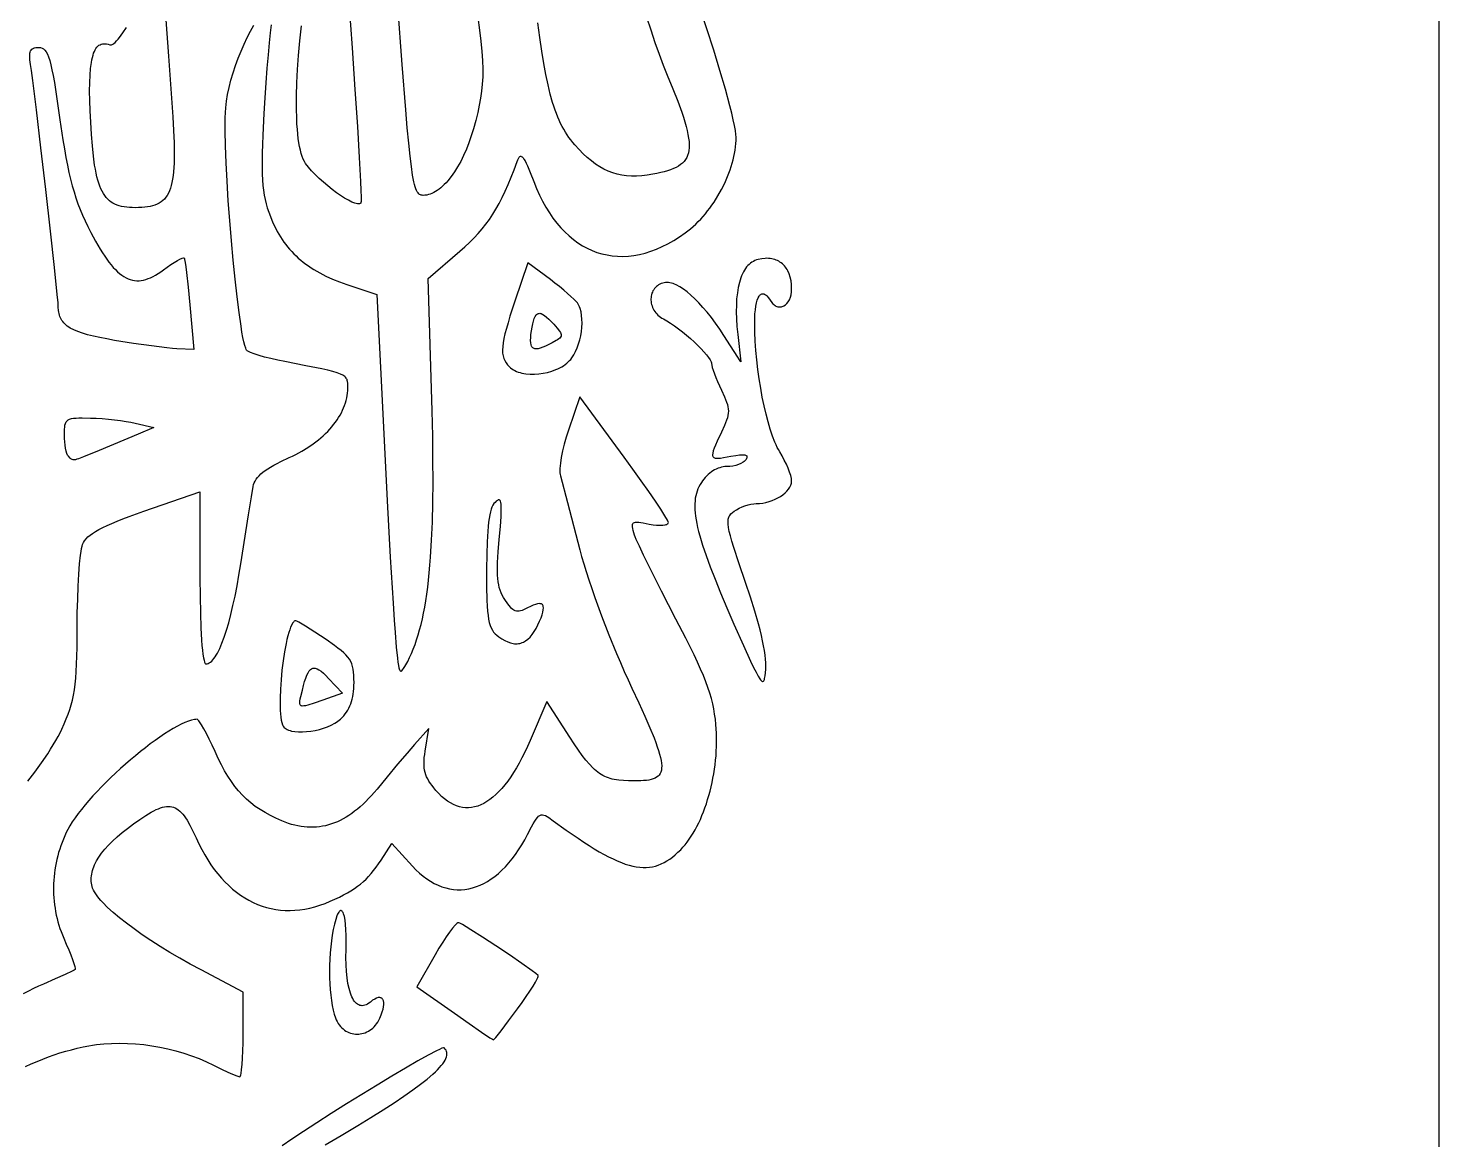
# Model space of a CAD drawing. Extents: x 0 to 1400, y 0 to 980.
# Drawn here: x 1171.1 to 1400, y 158.8 to 339.1 of the extents above; entities that cross this region are included whole.
import ezdxf

# ---------------------------------------------------------------- set-up
doc = ezdxf.new("R2010")
doc.units = 0
doc.layers.add('Calque_par_d_faut', color=18, linetype='CONTINUOUS')

msp = doc.modelspace()

# ---------------------------------------------------------------- linework, layer by layer
at = {"layer": 'Calque_par_d_faut'}
for points in [[(0, 490), (0, 980), (700, 980), (1400, 980), (1400, 490), (1400, 0), (700, 0), (0, 0), (0, 490)], [(1185.15, 288.48), (1183.89, 288.7), (1182.75, 288.92), (1181.71, 289.15), (1180.77, 289.39), (1179.93, 289.64), (1179.19, 289.9), (1178.53, 290.19), (1177.96, 290.48), (1177.71, 290.64), (1177.48, 290.8), (1177.27, 290.97), (1177.07, 291.15), (1176.89, 291.33), (1176.74, 291.52), (1176.59, 291.71), (1176.47, 291.92), (1176.36, 292.13), (1176.27, 292.35), (1176.19, 292.57), (1176.13, 292.81), (1176.08, 293.05), (1176.05, 293.31), (1176.02, 293.85), (1175.97, 294.55), (1175.84, 295.92), (1175.38, 300.28), (1174.74, 306.2), (1173.97, 312.93), (1173.19, 319.74), (1172.46, 325.89), (1171.87, 330.64), (1171.66, 332.26), (1171.51, 333.25), (1171.41, 333.99), (1171.38, 334.3), (1171.37, 334.59), (1171.38, 334.84), (1171.41, 335.07), (1171.45, 335.26), (1171.52, 335.43), (1171.6, 335.58), (1171.71, 335.7), (1171.84, 335.8), (1172, 335.87), (1172.17, 335.93), (1172.37, 335.97), (1172.6, 335.99), (1172.85, 336), (1173.13, 335.98), (1173.38, 335.91), (1173.5, 335.85), (1173.62, 335.78), (1173.73, 335.69), (1173.84, 335.58), (1174.05, 335.3), (1174.25, 334.93), (1174.44, 334.46), (1174.62, 333.89), (1174.81, 333.2), (1174.99, 332.38), (1175.18, 331.43), (1175.38, 330.32), (1175.8, 327.64), (1176.29, 324.25), (1176.77, 320.99), (1177.01, 319.53), (1177.25, 318.17), (1177.49, 316.91), (1177.74, 315.72), (1178, 314.61), (1178.28, 313.55), (1178.57, 312.55), (1178.88, 311.58), (1179.21, 310.64), (1179.57, 309.72), (1179.95, 308.81), (1180.37, 307.89), (1180.82, 306.96), (1181.3, 306), (1182.07, 304.57), (1182.81, 303.29), (1183.18, 302.7), (1183.54, 302.15), (1183.89, 301.64), (1184.24, 301.17), (1184.59, 300.73), (1184.94, 300.32), (1185.28, 299.96), (1185.63, 299.62), (1185.97, 299.32), (1186.31, 299.06), (1186.66, 298.83), (1187, 298.64), (1187.34, 298.47), (1187.69, 298.35), (1188.04, 298.25), (1188.39, 298.19), (1188.75, 298.16), (1189.11, 298.16), (1189.48, 298.19), (1189.85, 298.26), (1190.23, 298.36), (1190.61, 298.49), (1191, 298.65), (1191.4, 298.84), (1191.8, 299.06), (1192.22, 299.31), (1192.64, 299.59), (1193.07, 299.9), (1193.7, 300.35), (1194.29, 300.76), (1194.84, 301.11), (1195.33, 301.41), (1195.75, 301.64), (1196.09, 301.79), (1196.32, 301.86), (1196.39, 301.86), (1196.44, 301.84), (1196.47, 301.77), (1196.51, 301.62), (1196.6, 301.13), (1196.71, 300.41), (1196.83, 299.47), (1197.1, 297.09), (1197.37, 294.25), (1198.01, 287), (1195.26, 287.13), (1194.55, 287.18), (1193.61, 287.27), (1191.15, 287.57), (1188.22, 287.99), (1185.15, 288.48)], [(1258.96, 285.19), (1259.15, 285.4), (1259.32, 285.63), (1259.65, 286.13), (1259.95, 286.68), (1260.21, 287.27), (1260.44, 287.9), (1260.63, 288.56), (1260.78, 289.23), (1260.89, 289.91), (1260.97, 290.59), (1261, 291.25), (1260.98, 291.9), (1260.93, 292.52), (1260.83, 293.11), (1260.68, 293.65), (1260.58, 293.9), (1260.48, 294.13), (1260.36, 294.35), (1260.23, 294.55), (1260.01, 294.82), (1259.66, 295.18), (1259.2, 295.61), (1258.65, 296.1), (1258.02, 296.63), (1257.33, 297.2), (1256.6, 297.77), (1255.85, 298.34), (1252.21, 301.08), (1250.1, 294.84), (1249.3, 292.4), (1248.98, 291.34), (1248.71, 290.39), (1248.49, 289.54), (1248.31, 288.77), (1248.19, 288.08), (1248.12, 287.46), (1248.09, 286.91), (1248.11, 286.41), (1248.18, 285.96), (1248.3, 285.56), (1248.46, 285.19), (1248.66, 284.84), (1248.91, 284.52), (1249.2, 284.2), (1249.4, 284.02), (1249.61, 283.86), (1249.85, 283.71), (1250.1, 283.57), (1250.37, 283.45), (1250.65, 283.34), (1250.94, 283.25), (1251.25, 283.17), (1251.57, 283.11), (1251.89, 283.06), (1252.57, 283), (1253.27, 282.99), (1253.98, 283.04), (1254.7, 283.14), (1255.41, 283.28), (1256.1, 283.48), (1256.76, 283.73), (1257.08, 283.87), (1257.39, 284.03), (1257.69, 284.19), (1257.97, 284.37), (1258.25, 284.56), (1258.5, 284.76), (1258.74, 284.97), (1258.96, 285.19)], [(1287.53, 249.19), (1286.43, 252.39), (1285.61, 254.87), (1285.3, 255.88), (1285.06, 256.75), (1284.88, 257.49), (1284.75, 258.12), (1284.69, 258.65), (1284.68, 259.1), (1284.69, 259.3), (1284.72, 259.48), (1284.76, 259.64), (1284.82, 259.79), (1284.88, 259.94), (1284.96, 260.07), (1285.15, 260.31), (1285.39, 260.53), (1285.67, 260.75), (1286.05, 261), (1286.48, 261.23), (1286.95, 261.45), (1287.43, 261.63), (1287.92, 261.78), (1288.39, 261.9), (1288.85, 261.97), (1289.26, 262), (1289.79, 262.02), (1290.31, 262.08), (1290.83, 262.18), (1291.34, 262.32), (1291.84, 262.49), (1292.31, 262.69), (1292.76, 262.91), (1293.19, 263.16), (1293.57, 263.43), (1293.93, 263.72), (1294.24, 264.02), (1294.5, 264.33), (1294.71, 264.66), (1294.87, 264.99), (1294.93, 265.16), (1294.97, 265.33), (1294.99, 265.5), (1295, 265.67), (1294.99, 265.85), (1294.96, 266.05), (1294.85, 266.54), (1294.67, 267.1), (1294.43, 267.72), (1294.14, 268.38), (1293.81, 269.06), (1293.45, 269.74), (1293.06, 270.41), (1292.86, 270.75), (1292.66, 271.12), (1292.47, 271.53), (1292.28, 271.98), (1291.9, 272.96), (1291.53, 274.05), (1291.18, 275.24), (1290.85, 276.52), (1290.54, 277.88), (1290.24, 279.29), (1289.98, 280.75), (1289.74, 282.25), (1289.53, 283.77), (1289.35, 285.3), (1289.2, 286.83), (1289.1, 288.33), (1289.03, 289.81), (1289.01, 291.25), (1289.02, 292.05), (1289.05, 292.78), (1289.11, 293.44), (1289.19, 294.03), (1289.3, 294.55), (1289.42, 295), (1289.56, 295.36), (1289.72, 295.66), (1289.8, 295.77), (1289.89, 295.87), (1289.99, 295.94), (1290.08, 296), (1290.18, 296.03), (1290.29, 296.05), (1290.4, 296.04), (1290.51, 296.01), (1290.62, 295.96), (1290.74, 295.89), (1290.86, 295.8), (1290.98, 295.68), (1291.24, 295.39), (1291.5, 295), (1291.76, 294.64), (1291.89, 294.48), (1292.03, 294.35), (1292.17, 294.23), (1292.32, 294.13), (1292.46, 294.05), (1292.61, 293.99), (1292.75, 293.94), (1292.9, 293.91), (1293.05, 293.9), (1293.19, 293.9), (1293.33, 293.92), (1293.47, 293.95), (1293.61, 294), (1293.75, 294.06), (1294, 294.24), (1294.24, 294.46), (1294.46, 294.74), (1294.64, 295.08), (1294.79, 295.46), (1294.9, 295.89), (1294.98, 296.36), (1295, 296.88), (1294.97, 297.53), (1294.9, 298.15), (1294.77, 298.72), (1294.6, 299.25), (1294.39, 299.74), (1294.26, 299.96), (1294.13, 300.17), (1293.98, 300.37), (1293.83, 300.56), (1293.66, 300.74), (1293.49, 300.9), (1293.3, 301.05), (1293.11, 301.18), (1292.91, 301.31), (1292.7, 301.42), (1292.48, 301.51), (1292.25, 301.59), (1292.01, 301.66), (1291.77, 301.72), (1291.52, 301.75), (1291.26, 301.78), (1290.99, 301.79), (1290.72, 301.78), (1290.15, 301.72), (1289.56, 301.6), (1289.29, 301.52), (1289.03, 301.42), (1288.79, 301.3), (1288.55, 301.16), (1288.32, 301), (1288.11, 300.81), (1287.9, 300.61), (1287.7, 300.39), (1287.52, 300.14), (1287.34, 299.88), (1287.18, 299.59), (1287.03, 299.29), (1286.88, 298.97), (1286.75, 298.63), (1286.63, 298.27), (1286.52, 297.89), (1286.33, 297.07), (1286.19, 296.19), (1286.08, 295.23), (1286.03, 294.21), (1286.02, 293.11), (1286.05, 291.95), (1286.13, 290.72), (1286.25, 289.43), (1286.75, 284.99), (1284.02, 289.25), (1283.33, 290.28), (1282.65, 291.26), (1281.97, 292.18), (1281.29, 293.04), (1280.61, 293.83), (1279.95, 294.56), (1279.3, 295.23), (1278.66, 295.82), (1278.04, 296.35), (1277.43, 296.8), (1276.85, 297.17), (1276.29, 297.47), (1276.02, 297.58), (1275.76, 297.68), (1275.5, 297.76), (1275.25, 297.82), (1275.01, 297.85), (1274.78, 297.87), (1274.56, 297.86), (1274.34, 297.83), (1274.08, 297.77), (1273.84, 297.69), (1273.62, 297.6), (1273.41, 297.48), (1273.22, 297.35), (1273.05, 297.21), (1272.89, 297.05), (1272.74, 296.88), (1272.62, 296.7), (1272.5, 296.51), (1272.41, 296.31), (1272.33, 296.11), (1272.27, 295.89), (1272.22, 295.67), (1272.19, 295.45), (1272.18, 295.22), (1272.18, 294.99), (1272.2, 294.76), (1272.23, 294.52), (1272.28, 294.29), (1272.35, 294.06), (1272.44, 293.83), (1272.54, 293.61), (1272.65, 293.39), (1272.79, 293.18), (1272.94, 292.97), (1273.11, 292.77), (1273.29, 292.58), (1273.49, 292.41), (1273.71, 292.24), (1273.94, 292.09), (1274.19, 291.95), (1274.76, 291.63), (1275.36, 291.25), (1276, 290.82), (1276.64, 290.35), (1277.3, 289.84), (1277.95, 289.31), (1278.58, 288.77), (1279.19, 288.22), (1279.77, 287.67), (1280.3, 287.13), (1280.78, 286.62), (1281.19, 286.14), (1281.53, 285.7), (1281.78, 285.31), (1281.88, 285.13), (1281.94, 284.98), (1281.99, 284.84), (1282, 284.71), (1282.03, 284.46), (1282.13, 284.09), (1282.28, 283.62), (1282.47, 283.07), (1282.71, 282.46), (1282.99, 281.79), (1283.29, 281.1), (1283.61, 280.4), (1284.1, 279.34), (1284.29, 278.88), (1284.45, 278.46), (1284.57, 278.07), (1284.66, 277.7), (1284.71, 277.35), (1284.73, 277), (1284.71, 276.65), (1284.66, 276.3), (1284.57, 275.93), (1284.45, 275.54), (1284.29, 275.12), (1284.1, 274.66), (1283.61, 273.6), (1282.91, 272.1), (1282.64, 271.49), (1282.43, 270.97), (1282.28, 270.53), (1282.19, 270.17), (1282.17, 269.89), (1282.18, 269.77), (1282.21, 269.67), (1282.26, 269.58), (1282.32, 269.51), (1282.4, 269.45), (1282.5, 269.4), (1282.61, 269.37), (1282.75, 269.35), (1283.07, 269.35), (1283.47, 269.38), (1283.95, 269.45), (1285.16, 269.68), (1285.93, 269.82), (1286.56, 269.91), (1287.05, 269.93), (1287.25, 269.92), (1287.41, 269.9), (1287.54, 269.86), (1287.64, 269.8), (1287.71, 269.73), (1287.75, 269.65), (1287.75, 269.55), (1287.73, 269.43), (1287.68, 269.3), (1287.6, 269.16), (1287.51, 269.04), (1287.4, 268.92), (1287.28, 268.81), (1287.13, 268.71), (1286.78, 268.51), (1286.38, 268.34), (1285.94, 268.2), (1285.46, 268.09), (1284.96, 268.02), (1284.46, 268), (1284.18, 267.99), (1283.9, 267.95), (1283.62, 267.9), (1283.34, 267.82), (1283.06, 267.72), (1282.78, 267.6), (1282.51, 267.46), (1282.24, 267.31), (1281.97, 267.13), (1281.72, 266.93), (1281.47, 266.72), (1281.22, 266.49), (1280.99, 266.24), (1280.76, 265.98), (1280.55, 265.7), (1280.35, 265.4), (1280.14, 265.08), (1279.96, 264.74), (1279.8, 264.39), (1279.66, 264.03), (1279.54, 263.65), (1279.44, 263.26), (1279.37, 262.85), (1279.32, 262.42), (1279.29, 261.97), (1279.28, 261.5), (1279.3, 261), (1279.33, 260.48), (1279.4, 259.93), (1279.49, 259.36), (1279.6, 258.75), (1279.74, 258.12), (1279.9, 257.45), (1280.09, 256.75), (1280.55, 255.23), (1281.11, 253.56), (1281.79, 251.72), (1282.57, 249.71), (1283.48, 247.5), (1284.5, 245.09), (1285.64, 242.46), (1287.17, 239), (1288.35, 236.42), (1288.82, 235.43), (1289.22, 234.63), (1289.56, 234.01), (1289.84, 233.57), (1289.96, 233.41), (1290.07, 233.29), (1290.17, 233.2), (1290.26, 233.16), (1290.34, 233.15), (1290.41, 233.18), (1290.47, 233.24), (1290.52, 233.34), (1290.57, 233.47), (1290.62, 233.62), (1290.69, 234.03), (1290.75, 234.54), (1290.8, 235.16), (1290.82, 235.63), (1290.81, 236.17), (1290.77, 236.77), (1290.69, 237.43), (1290.59, 238.14), (1290.45, 238.91), (1290.29, 239.74), (1290.09, 240.61), (1289.87, 241.53), (1289.61, 242.5), (1289.03, 244.57), (1288.33, 246.81), (1287.53, 249.19)], [(1252.79, 290), (1252.89, 290.62), (1252.99, 291.16), (1253.11, 291.62), (1253.24, 292.02), (1253.38, 292.33), (1253.53, 292.57), (1253.62, 292.67), (1253.71, 292.74), (1253.8, 292.8), (1253.9, 292.84), (1254.01, 292.86), (1254.12, 292.87), (1254.24, 292.85), (1254.36, 292.82), (1254.63, 292.7), (1254.92, 292.52), (1255.25, 292.26), (1255.61, 291.93), (1256, 291.54), (1256.43, 291.08), (1256.97, 290.47), (1257.35, 289.98), (1257.48, 289.78), (1257.57, 289.6), (1257.62, 289.43), (1257.63, 289.28), (1257.6, 289.14), (1257.52, 289), (1257.4, 288.86), (1257.24, 288.73), (1257.03, 288.58), (1256.78, 288.43), (1256.15, 288.08), (1255.58, 287.79), (1255.08, 287.54), (1254.62, 287.35), (1254.22, 287.21), (1253.87, 287.13), (1253.57, 287.09), (1253.32, 287.12), (1253.2, 287.15), (1253.1, 287.2), (1253.02, 287.26), (1252.94, 287.33), (1252.87, 287.42), (1252.81, 287.53), (1252.72, 287.78), (1252.67, 288.1), (1252.65, 288.48), (1252.67, 288.92), (1252.71, 289.43), (1252.79, 290)], [(1177.67, 269.67), (1177.6, 269.75), (1177.53, 269.86), (1177.41, 270.15), (1177.29, 270.52), (1177.2, 270.97), (1177.11, 271.47), (1177.05, 272.01), (1177.01, 272.58), (1177, 273.17), (1177.02, 274.06), (1177.05, 274.42), (1177.1, 274.74), (1177.17, 275.01), (1177.28, 275.24), (1177.43, 275.42), (1177.61, 275.57), (1177.85, 275.69), (1178.14, 275.78), (1178.48, 275.84), (1178.89, 275.88), (1179.36, 275.9), (1179.91, 275.91), (1181.25, 275.88), (1182.16, 275.84), (1183.14, 275.78), (1184.14, 275.69), (1185.13, 275.59), (1186.1, 275.46), (1187, 275.33), (1187.81, 275.19), (1188.5, 275.04), (1191.5, 274.32), (1189, 273.28), (1182.63, 270.62), (1180.08, 269.56), (1179.31, 269.27), (1179.02, 269.18), (1178.78, 269.12), (1178.59, 269.09), (1178.43, 269.1), (1178.29, 269.13), (1178.17, 269.19), (1178.06, 269.28), (1177.94, 269.39), (1177.67, 269.67)], [(1253.83, 242.34), (1254.11, 242.94), (1254.34, 243.48), (1254.51, 243.96), (1254.64, 244.39), (1254.71, 244.76), (1254.73, 245.07), (1254.7, 245.32), (1254.67, 245.43), (1254.62, 245.52), (1254.57, 245.6), (1254.49, 245.66), (1254.41, 245.71), (1254.31, 245.74), (1254.2, 245.76), (1254.08, 245.77), (1253.79, 245.74), (1253.45, 245.65), (1253.06, 245.51), (1252.62, 245.32), (1252.12, 245.06), (1251.81, 244.9), (1251.52, 244.77), (1251.26, 244.67), (1251.01, 244.6), (1250.78, 244.55), (1250.56, 244.54), (1250.35, 244.56), (1250.15, 244.62), (1249.95, 244.71), (1249.76, 244.84), (1249.56, 245), (1249.36, 245.2), (1249.16, 245.44), (1248.94, 245.72), (1248.47, 246.41), (1248.24, 246.78), (1248.04, 247.15), (1247.86, 247.54), (1247.7, 247.94), (1247.57, 248.36), (1247.47, 248.81), (1247.38, 249.3), (1247.32, 249.83), (1247.28, 250.4), (1247.26, 251.02), (1247.26, 251.7), (1247.28, 252.45), (1247.38, 254.15), (1247.55, 256.18), (1247.74, 258.26), (1247.85, 259.88), (1247.88, 260.53), (1247.89, 261.09), (1247.89, 261.55), (1247.86, 261.92), (1247.81, 262.2), (1247.75, 262.41), (1247.7, 262.48), (1247.66, 262.53), (1247.6, 262.57), (1247.54, 262.59), (1247.48, 262.59), (1247.41, 262.58), (1247.25, 262.51), (1247.07, 262.38), (1246.87, 262.2), (1246.69, 262), (1246.53, 261.75), (1246.38, 261.44), (1246.25, 261.07), (1246.12, 260.64), (1246.01, 260.15), (1245.91, 259.6), (1245.82, 258.98), (1245.74, 258.29), (1245.68, 257.53), (1245.58, 255.79), (1245.52, 253.74), (1245.5, 251.37), (1245.51, 248.56), (1245.57, 246.32), (1245.61, 245.38), (1245.67, 244.57), (1245.75, 243.85), (1245.84, 243.23), (1245.95, 242.69), (1246.09, 242.22), (1246.25, 241.82), (1246.44, 241.47), (1246.65, 241.16), (1246.9, 240.89), (1247.17, 240.63), (1247.48, 240.39), (1247.98, 240.05), (1248.47, 239.77), (1248.94, 239.55), (1249.4, 239.39), (1249.84, 239.29), (1250.06, 239.26), (1250.27, 239.25), (1250.48, 239.26), (1250.68, 239.28), (1250.89, 239.32), (1251.08, 239.37), (1251.28, 239.44), (1251.47, 239.52), (1251.66, 239.62), (1251.84, 239.74), (1252.2, 240.01), (1252.55, 240.35), (1252.89, 240.75), (1253.22, 241.22), (1253.53, 241.75), (1253.83, 242.34)], [(1221.81, 227.04), (1222.09, 227.31), (1222.34, 227.59), (1222.58, 227.88), (1222.8, 228.18), (1223, 228.5), (1223.17, 228.82), (1223.34, 229.16), (1223.48, 229.52), (1223.6, 229.89), (1223.71, 230.27), (1223.8, 230.68), (1223.87, 231.1), (1223.93, 231.53), (1223.97, 231.99), (1223.99, 232.47), (1224, 232.97), (1223.99, 233.59), (1223.97, 234.16), (1223.93, 234.67), (1223.86, 235.14), (1223.77, 235.58), (1223.64, 235.98), (1223.47, 236.36), (1223.26, 236.73), (1223, 237.08), (1222.69, 237.44), (1222.32, 237.8), (1221.89, 238.17), (1221.39, 238.56), (1220.82, 238.98), (1219.45, 239.93), (1217.66, 241.12), (1216.13, 242.1), (1215.04, 242.76), (1214.71, 242.94), (1214.55, 243), (1214.46, 242.99), (1214.38, 242.95), (1214.29, 242.9), (1214.21, 242.82), (1214.04, 242.61), (1213.88, 242.32), (1213.71, 241.96), (1213.56, 241.54), (1213.4, 241.06), (1213.25, 240.52), (1213.11, 239.94), (1212.97, 239.31), (1212.72, 237.95), (1212.49, 236.48), (1212.31, 234.95), (1212.16, 233.4), (1212.06, 231.87), (1212.01, 230.42), (1212.01, 229.07), (1212.03, 228.45), (1212.07, 227.88), (1212.13, 227.35), (1212.2, 226.88), (1212.29, 226.48), (1212.4, 226.13), (1212.52, 225.86), (1212.59, 225.75), (1212.67, 225.67), (1212.81, 225.54), (1212.98, 225.43), (1213.17, 225.32), (1213.38, 225.24), (1213.61, 225.16), (1213.86, 225.1), (1214.4, 225), (1215, 224.96), (1215.63, 224.96), (1216.3, 225), (1216.99, 225.08), (1217.68, 225.21), (1218.37, 225.37), (1219.05, 225.57), (1219.7, 225.8), (1220.31, 226.06), (1220.87, 226.36), (1221.13, 226.52), (1221.38, 226.69), (1221.6, 226.86), (1221.81, 227.04)], [(1215.61, 231.75), (1215.79, 232.48), (1215.97, 233.13), (1216.16, 233.69), (1216.34, 234.16), (1216.54, 234.55), (1216.74, 234.86), (1216.84, 234.98), (1216.95, 235.09), (1217.07, 235.17), (1217.18, 235.23), (1217.31, 235.27), (1217.43, 235.3), (1217.56, 235.3), (1217.7, 235.28), (1217.84, 235.25), (1217.99, 235.19), (1218.31, 235.03), (1218.65, 234.79), (1219.02, 234.48), (1219.43, 234.09), (1219.88, 233.63), (1222.12, 231.24), (1218.91, 230.12), (1217.54, 229.64), (1216.52, 229.31), (1216.14, 229.21), (1215.83, 229.16), (1215.59, 229.15), (1215.49, 229.17), (1215.41, 229.2), (1215.34, 229.24), (1215.29, 229.3), (1215.25, 229.37), (1215.22, 229.46), (1215.2, 229.67), (1215.22, 229.95), (1215.28, 230.3), (1215.37, 230.71), (1215.61, 231.75)], [(1228.18, 178.5), (1228.41, 179.03), (1228.58, 179.52), (1228.71, 179.97), (1228.79, 180.37), (1228.82, 180.73), (1228.81, 181.05), (1228.76, 181.32), (1228.67, 181.53), (1228.61, 181.62), (1228.55, 181.7), (1228.47, 181.76), (1228.38, 181.8), (1228.28, 181.83), (1228.17, 181.85), (1228.06, 181.85), (1227.94, 181.84), (1227.66, 181.76), (1227.36, 181.62), (1227.02, 181.41), (1226.66, 181.13), (1226.42, 180.95), (1226.19, 180.8), (1225.97, 180.69), (1225.75, 180.61), (1225.54, 180.55), (1225.33, 180.53), (1225.13, 180.55), (1224.94, 180.59), (1224.75, 180.66), (1224.57, 180.76), (1224.4, 180.89), (1224.24, 181.05), (1224.08, 181.24), (1223.93, 181.45), (1223.78, 181.69), (1223.65, 181.96), (1223.52, 182.26), (1223.4, 182.58), (1223.29, 182.93), (1223.19, 183.31), (1223.01, 184.13), (1222.87, 185.06), (1222.77, 186.07), (1222.71, 187.18), (1222.69, 188.38), (1222.71, 189.66), (1222.73, 190.85), (1222.72, 191.93), (1222.69, 192.88), (1222.62, 193.72), (1222.54, 194.43), (1222.43, 195.01), (1222.3, 195.45), (1222.22, 195.63), (1222.15, 195.76), (1222.07, 195.87), (1221.99, 195.93), (1221.9, 195.96), (1221.81, 195.96), (1221.72, 195.91), (1221.63, 195.83), (1221.53, 195.72), (1221.43, 195.56), (1221.33, 195.37), (1221.23, 195.13), (1221.03, 194.54), (1220.83, 193.79), (1220.62, 192.88), (1220.46, 191.98), (1220.33, 191.05), (1220.22, 190.09), (1220.13, 189.1), (1220.07, 188.09), (1220.04, 187.08), (1220.03, 186.08), (1220.04, 185.08), (1220.07, 184.1), (1220.13, 183.16), (1220.22, 182.25), (1220.32, 181.38), (1220.45, 180.57), (1220.6, 179.83), (1220.78, 179.16), (1220.98, 178.57), (1221.11, 178.25), (1221.26, 177.95), (1221.42, 177.67), (1221.6, 177.41), (1221.8, 177.17), (1222, 176.96), (1222.22, 176.76), (1222.44, 176.58), (1222.68, 176.43), (1222.92, 176.29), (1223.17, 176.18), (1223.42, 176.08), (1223.68, 176.01), (1223.95, 175.96), (1224.22, 175.92), (1224.48, 175.91), (1224.75, 175.92), (1225.02, 175.95), (1225.29, 176), (1225.56, 176.06), (1225.82, 176.15), (1226.08, 176.27), (1226.33, 176.4), (1226.57, 176.55), (1226.81, 176.72), (1227.04, 176.91), (1227.26, 177.13), (1227.47, 177.36), (1227.67, 177.62), (1227.86, 177.89), (1228.03, 178.19), (1228.18, 178.5)], [(1250.53, 180.05), (1251.27, 181.07), (1251.94, 182.03), (1252.54, 182.92), (1253.04, 183.71), (1253.44, 184.38), (1253.72, 184.9), (1253.81, 185.1), (1253.87, 185.26), (1253.89, 185.37), (1253.87, 185.43), (1253.47, 185.76), (1252.88, 186.21), (1251.25, 187.38), (1249.22, 188.78), (1247.01, 190.26), (1244.85, 191.67), (1242.96, 192.87), (1242.19, 193.33), (1241.58, 193.69), (1241.14, 193.92), (1241, 193.98), (1240.92, 194), (1240.82, 193.97), (1240.7, 193.89), (1240.56, 193.77), (1240.39, 193.59), (1239.98, 193.11), (1239.5, 192.47), (1238.97, 191.7), (1238.39, 190.82), (1237.78, 189.85), (1237.17, 188.8), (1234.17, 183.61), (1240.28, 179.3), (1242.67, 177.63), (1244.66, 176.26), (1246.04, 175.34), (1246.44, 175.09), (1246.61, 175), (1246.73, 175.1), (1246.99, 175.4), (1247.85, 176.48), (1249.08, 178.09), (1250.53, 180.05)]]:
    msp.add_lwpolyline(points, close=True, dxfattribs=at)
for points in [[(1210.55, 339.65), (1210.39, 338.37), (1210.22, 336.73), (1210.04, 334.8), (1209.86, 332.62), (1209.69, 330.27), (1209.53, 327.81), (1209.38, 325.29), (1209.2, 321.78), (1209.13, 320.26), (1209.09, 318.88), (1209.07, 317.62), (1209.07, 316.49), (1209.09, 315.45), (1209.14, 314.5), (1209.21, 313.63), (1209.3, 312.82), (1209.42, 312.06), (1209.56, 311.34), (1209.74, 310.65), (1209.93, 309.96), (1210.16, 309.27), (1210.42, 308.57), (1210.83, 307.57), (1211.29, 306.62), (1211.53, 306.16), (1211.78, 305.71), (1212.05, 305.27), (1212.32, 304.85), (1212.61, 304.43), (1212.91, 304.03), (1213.22, 303.64), (1213.55, 303.25), (1213.88, 302.88), (1214.23, 302.52), (1214.59, 302.17), (1214.96, 301.83), (1215.35, 301.49), (1215.75, 301.17), (1216.16, 300.86), (1216.59, 300.55), (1217.03, 300.26), (1217.48, 299.97), (1218.43, 299.42), (1219.43, 298.91), (1220.5, 298.43), (1221.62, 297.98), (1222.81, 297.56), (1227.68, 295.94), (1228.87, 272.22), (1229.37, 262.43), (1229.88, 253.29), (1230.33, 245.83), (1230.51, 243.06), (1230.66, 241.08), (1230.86, 238.71), (1231.03, 236.94), (1231.11, 236.27), (1231.2, 235.74), (1231.28, 235.33), (1231.38, 235.05), (1231.43, 234.95), (1231.48, 234.88), (1231.54, 234.84), (1231.6, 234.82), (1231.66, 234.83), (1231.73, 234.86), (1231.88, 235), (1232.05, 235.23), (1232.24, 235.54), (1232.7, 236.4), (1233.02, 237.03), (1233.32, 237.7), (1233.61, 238.39), (1233.89, 239.12), (1234.15, 239.88), (1234.4, 240.68), (1234.64, 241.51), (1234.87, 242.38), (1235.08, 243.29), (1235.28, 244.23), (1235.46, 245.22), (1235.64, 246.24), (1235.8, 247.31), (1235.95, 248.43), (1236.09, 249.58), (1236.21, 250.78), (1236.32, 252.03), (1236.43, 253.33), (1236.59, 256.06), (1236.72, 259), (1236.79, 262.15), (1236.82, 265.52), (1236.81, 269.12), (1236.76, 272.95), (1236.66, 277.02), (1236.05, 298.54), (1241.16, 302.94), (1241.98, 303.66), (1242.75, 304.38), (1243.47, 305.1), (1244.14, 305.82), (1244.78, 306.56), (1245.38, 307.32), (1245.96, 308.11), (1246.5, 308.93), (1247.03, 309.79), (1247.54, 310.69), (1248.03, 311.65), (1248.52, 312.67), (1249, 313.76), (1249.48, 314.93), (1249.96, 316.17), (1250.45, 317.5), (1250.56, 317.78), (1250.67, 318.01), (1250.78, 318.18), (1250.9, 318.29), (1251.02, 318.34), (1251.08, 318.35), (1251.14, 318.33), (1251.27, 318.26), (1251.42, 318.11), (1251.57, 317.9), (1251.74, 317.61), (1251.93, 317.25), (1252.13, 316.81), (1252.6, 315.7), (1253.15, 314.26), (1253.6, 313.14), (1254.08, 312.06), (1254.59, 311.05), (1255.13, 310.08), (1255.69, 309.17), (1256.28, 308.31), (1256.9, 307.5), (1257.54, 306.75), (1258.2, 306.06), (1258.88, 305.42), (1259.59, 304.84), (1260.32, 304.31), (1261.06, 303.83), (1261.83, 303.42), (1262.61, 303.06), (1263.41, 302.76), (1264.23, 302.51), (1265.06, 302.33), (1265.9, 302.2), (1266.76, 302.12), (1267.63, 302.11), (1268.51, 302.16), (1269.41, 302.26), (1270.31, 302.43), (1271.22, 302.65), (1272.14, 302.94), (1273.06, 303.29), (1273.99, 303.69), (1274.93, 304.16), (1275.86, 304.69), (1276.81, 305.28), (1277.75, 305.93), (1278.18, 306.26), (1278.61, 306.6), (1279.03, 306.97), (1279.44, 307.35), (1279.85, 307.74), (1280.24, 308.16), (1280.63, 308.58), (1281, 309.02), (1281.37, 309.48), (1281.73, 309.94), (1282.07, 310.42), (1282.41, 310.9), (1283.04, 311.9), (1283.62, 312.93), (1284.15, 313.98), (1284.39, 314.52), (1284.62, 315.05), (1284.83, 315.59), (1285.03, 316.13), (1285.2, 316.67), (1285.37, 317.21), (1285.51, 317.75), (1285.64, 318.29), (1285.75, 318.82), (1285.84, 319.35), (1285.91, 319.88), (1285.96, 320.4), (1285.99, 320.92), (1286, 321.42), (1285.97, 321.9), (1285.88, 322.54), (1285.73, 323.33), (1285.53, 324.27), (1285.28, 325.34), (1284.98, 326.52), (1284.25, 329.21), (1283.37, 332.25), (1282.36, 335.56), (1281.24, 339.04), (1280.05, 342.61)], [(1223.17, 343.3), (1223.68, 335.96), (1224.15, 329.19), (1224.54, 323.18), (1224.84, 318.13), (1225.05, 314.24), (1225.11, 312.8), (1225.13, 311.72), (1225.13, 311.02), (1225.12, 310.83), (1225.09, 310.75), (1225, 310.68), (1224.87, 310.63), (1224.73, 310.62), (1224.55, 310.63), (1224.36, 310.67), (1224.14, 310.73), (1223.64, 310.92), (1223.08, 311.2), (1222.47, 311.55), (1221.81, 311.97), (1221.13, 312.44), (1220.43, 312.97), (1219.72, 313.53), (1219.03, 314.12), (1218.35, 314.73), (1217.72, 315.35), (1217.12, 315.97), (1216.59, 316.59), (1216.14, 317.19), (1215.94, 317.5), (1215.76, 317.88), (1215.59, 318.3), (1215.44, 318.79), (1215.3, 319.32), (1215.17, 319.91), (1215.06, 320.54), (1214.96, 321.23), (1214.88, 321.95), (1214.8, 322.73), (1214.74, 323.54), (1214.7, 324.39), (1214.65, 326.21), (1214.65, 328.17), (1214.7, 330.25), (1214.81, 332.43), (1214.97, 334.71), (1215.18, 337.07), (1215.45, 339.5)], [(1244.06, 340.87), (1244.33, 338.83), (1244.55, 337), (1244.71, 335.36), (1244.82, 333.87), (1244.87, 332.5), (1244.87, 331.24), (1244.81, 330.04), (1244.7, 328.89), (1244.54, 327.75), (1244.32, 326.61), (1244.06, 325.42), (1243.74, 324.17), (1243.37, 322.82), (1243.02, 321.66), (1242.63, 320.55), (1242.22, 319.48), (1241.77, 318.47), (1241.3, 317.52), (1240.8, 316.63), (1240.28, 315.8), (1239.75, 315.05), (1239.2, 314.37), (1238.92, 314.06), (1238.64, 313.76), (1238.36, 313.49), (1238.08, 313.24), (1237.79, 313.01), (1237.5, 312.81), (1237.22, 312.62), (1236.93, 312.46), (1236.64, 312.32), (1236.36, 312.21), (1236.07, 312.12), (1235.79, 312.05), (1235.5, 312.01), (1235.22, 312), (1235.07, 312.01), (1234.91, 312.03), (1234.77, 312.08), (1234.63, 312.15), (1234.5, 312.25), (1234.38, 312.39), (1234.26, 312.57), (1234.14, 312.79), (1234.03, 313.05), (1233.92, 313.38), (1233.81, 313.75), (1233.71, 314.19), (1233.5, 315.28), (1233.3, 316.66), (1233.09, 318.37), (1232.87, 320.46), (1232.64, 322.95), (1232.39, 325.89), (1231.82, 333.22), (1231.12, 342.75)], [(1171.06, 216.99), (1172.19, 218.44), (1173.28, 219.93), (1174.29, 221.42), (1174.76, 222.14), (1175.2, 222.85), (1175.61, 223.54), (1175.97, 224.19), (1176.3, 224.81), (1176.58, 225.39), (1176.96, 226.24), (1177.3, 227.05), (1177.61, 227.83), (1177.87, 228.59), (1178.11, 229.36), (1178.31, 230.13), (1178.48, 230.94), (1178.63, 231.79), (1178.75, 232.7), (1178.84, 233.69), (1178.92, 234.76), (1178.98, 235.94), (1179.02, 237.23), (1179.05, 238.66), (1179.08, 241.97), (1179.1, 244.27), (1179.16, 246.49), (1179.24, 248.6), (1179.35, 250.52), (1179.48, 252.22), (1179.62, 253.63), (1179.7, 254.21), (1179.78, 254.7), (1179.87, 255.09), (1179.95, 255.37), (1180.09, 255.68), (1180.28, 255.98), (1180.52, 256.28), (1180.81, 256.58), (1181.16, 256.87), (1181.58, 257.17), (1182.06, 257.48), (1182.6, 257.79), (1183.22, 258.11), (1183.92, 258.44), (1184.7, 258.78), (1185.55, 259.14), (1186.5, 259.51), (1187.54, 259.9), (1189.9, 260.75), (1199, 263.91), (1199, 249.96), (1199.02, 246.95), (1199.07, 244.24), (1199.15, 241.85), (1199.27, 239.83), (1199.33, 238.97), (1199.41, 238.2), (1199.49, 237.55), (1199.57, 237), (1199.67, 236.57), (1199.76, 236.26), (1199.81, 236.14), (1199.87, 236.06), (1199.92, 236.02), (1199.97, 236), (1200.16, 236.02), (1200.34, 236.07), (1200.52, 236.16), (1200.71, 236.28), (1200.9, 236.44), (1201.08, 236.64), (1201.27, 236.86), (1201.46, 237.12), (1201.64, 237.41), (1201.83, 237.74), (1202.2, 238.48), (1202.57, 239.35), (1202.94, 240.34), (1203.31, 241.45), (1203.66, 242.67), (1204.01, 244.01), (1204.36, 245.45), (1204.69, 247), (1205.02, 248.64), (1205.33, 250.39), (1205.63, 252.23), (1206.88, 260.15), (1207.35, 263.08), (1207.64, 264.77), (1207.71, 265.08), (1207.81, 265.37), (1207.95, 265.66), (1208.13, 265.95), (1208.34, 266.23), (1208.59, 266.52), (1208.88, 266.8), (1209.22, 267.08), (1209.59, 267.36), (1210.01, 267.65), (1210.47, 267.93), (1210.98, 268.23), (1211.53, 268.52), (1212.14, 268.83), (1213.5, 269.46), (1214.03, 269.7), (1214.55, 269.95), (1215.55, 270.49), (1216.5, 271.07), (1217.39, 271.69), (1217.82, 272.01), (1218.23, 272.33), (1218.63, 272.67), (1219.01, 273.01), (1219.38, 273.36), (1219.73, 273.71), (1220.07, 274.08), (1220.39, 274.44), (1220.69, 274.81), (1220.98, 275.19), (1221.24, 275.57), (1221.5, 275.96), (1221.73, 276.34), (1221.94, 276.74), (1222.14, 277.13), (1222.31, 277.53), (1222.47, 277.92), (1222.61, 278.32), (1222.72, 278.72), (1222.82, 279.13), (1222.9, 279.53), (1222.95, 279.93), (1222.98, 280.33), (1223, 280.73), (1223, 281.15), (1222.98, 281.51), (1222.94, 281.83), (1222.91, 281.98), (1222.86, 282.11), (1222.8, 282.24), (1222.72, 282.37), (1222.62, 282.49), (1222.5, 282.6), (1222.36, 282.71), (1222.19, 282.81), (1221.78, 283.01), (1221.24, 283.21), (1220.57, 283.41), (1219.74, 283.62), (1218.75, 283.84), (1216.19, 284.36), (1212.77, 285.03), (1211.61, 285.27), (1210.5, 285.52), (1209.49, 285.77), (1208.58, 286.03), (1207.81, 286.28), (1207.2, 286.51), (1206.97, 286.61), (1206.78, 286.71), (1206.65, 286.8), (1206.57, 286.89), (1206.5, 287.02), (1206.43, 287.19), (1206.28, 287.64), (1206.13, 288.23), (1205.98, 288.95), (1205.82, 289.8), (1205.66, 290.76), (1205.34, 292.98), (1205.01, 295.56), (1204.7, 298.41), (1204.39, 301.47), (1204.1, 304.65), (1203.84, 307.9), (1203.6, 311.13), (1203.4, 314.28), (1203.25, 317.27), (1203.14, 320.03), (1203.09, 322.49), (1203.09, 323.59), (1203.11, 324.58), (1203.14, 325.46), (1203.19, 326.22), (1203.24, 326.73), (1203.3, 327.26), (1203.49, 328.35), (1203.73, 329.5), (1204.03, 330.67), (1204.38, 331.87), (1204.78, 333.07), (1205.21, 334.26), (1205.67, 335.42), (1206.16, 336.56), (1206.67, 337.64), (1207.2, 338.65), (1207.74, 339.59)], [(1193.45, 340.49), (1193.9, 334.57), (1194.28, 329.27), (1194.59, 324.73), (1194.71, 322.53), (1194.79, 320.55), (1194.82, 318.79), (1194.82, 317.98), (1194.8, 317.22), (1194.76, 316.51), (1194.71, 315.84), (1194.64, 315.22), (1194.56, 314.64), (1194.46, 314.11), (1194.34, 313.61), (1194.2, 313.15), (1194.05, 312.74), (1193.87, 312.35), (1193.68, 312), (1193.46, 311.69), (1193.22, 311.41), (1192.96, 311.15), (1192.68, 310.93), (1192.38, 310.73), (1192.05, 310.57), (1191.69, 310.42), (1191.32, 310.3), (1190.91, 310.2), (1190.49, 310.13), (1190.03, 310.07), (1189.55, 310.03), (1189.04, 310.01), (1188.5, 310), (1188.01, 310.01), (1187.55, 310.03), (1187.11, 310.07), (1186.69, 310.13), (1186.29, 310.21), (1185.91, 310.3), (1185.55, 310.42), (1185.21, 310.57), (1184.89, 310.73), (1184.59, 310.92), (1184.31, 311.14), (1184.04, 311.39), (1183.79, 311.66), (1183.55, 311.96), (1183.33, 312.3), (1183.12, 312.67), (1182.93, 313.07), (1182.75, 313.5), (1182.58, 313.97), (1182.43, 314.48), (1182.29, 315.03), (1182.15, 315.61), (1182.03, 316.24), (1181.91, 316.91), (1181.71, 318.38), (1181.54, 320.02), (1181.39, 321.86), (1181.27, 323.9), (1181.18, 325.73), (1181.12, 327.4), (1181.1, 328.93), (1181.12, 330.3), (1181.17, 331.53), (1181.26, 332.61), (1181.38, 333.56), (1181.46, 333.99), (1181.55, 334.38), (1181.65, 334.73), (1181.75, 335.06), (1181.87, 335.35), (1182, 335.61), (1182.13, 335.84), (1182.28, 336.04), (1182.44, 336.21), (1182.61, 336.35), (1182.79, 336.45), (1182.98, 336.53), (1183.18, 336.58), (1183.39, 336.61), (1183.62, 336.6), (1183.85, 336.57), (1184.1, 336.51), (1184.35, 336.42), (1184.5, 336.4), (1184.66, 336.43), (1184.84, 336.51), (1185.04, 336.64), (1185.25, 336.82), (1185.48, 337.05), (1185.72, 337.32), (1185.97, 337.63), (1186.24, 337.98), (1186.51, 338.37), (1187.07, 339.25)], [(1271.47, 340.94), (1272.13, 338.84), (1272.8, 336.83), (1273.48, 334.92), (1274.14, 333.14), (1274.8, 331.5), (1275.72, 329.28), (1276.51, 327.28), (1277.16, 325.49), (1277.43, 324.68), (1277.67, 323.91), (1277.88, 323.19), (1278.05, 322.51), (1278.18, 321.88), (1278.28, 321.28), (1278.35, 320.73), (1278.38, 320.21), (1278.37, 319.73), (1278.32, 319.29), (1278.24, 318.88), (1278.13, 318.49), (1277.97, 318.14), (1277.78, 317.82), (1277.55, 317.52), (1277.28, 317.24), (1276.98, 316.99), (1276.63, 316.76), (1276.25, 316.54), (1275.83, 316.35), (1275.37, 316.17), (1274.87, 316), (1274.33, 315.84), (1273.75, 315.7), (1273.13, 315.56), (1272.47, 315.43), (1271.56, 315.28), (1270.68, 315.18), (1269.84, 315.13), (1269.02, 315.13), (1268.22, 315.19), (1267.45, 315.29), (1266.7, 315.45), (1265.97, 315.67), (1265.25, 315.94), (1264.55, 316.26), (1263.86, 316.64), (1263.18, 317.08), (1262.5, 317.58), (1261.84, 318.14), (1261.17, 318.75), (1260.5, 319.43), (1259.81, 320.2), (1259.48, 320.6), (1259.17, 321), (1258.86, 321.41), (1258.57, 321.84), (1258.29, 322.27), (1258.03, 322.73), (1257.77, 323.19), (1257.52, 323.68), (1257.28, 324.19), (1257.05, 324.71), (1256.83, 325.27), (1256.62, 325.84), (1256.41, 326.45), (1256.21, 327.08), (1255.83, 328.44), (1255.47, 329.94), (1255.12, 331.59), (1254.78, 333.41), (1254.46, 335.41), (1254.13, 337.6), (1253.8, 340)], [(1170.69, 170.67), (1171.62, 171.1), (1172.56, 171.5), (1173.49, 171.88), (1174.42, 172.24), (1175.35, 172.56), (1176.28, 172.87), (1177.22, 173.15), (1178.15, 173.4), (1179.1, 173.63), (1180.04, 173.84), (1180.99, 174.03), (1181.59, 174.13), (1182.19, 174.22), (1183.42, 174.35), (1184.67, 174.43), (1185.95, 174.46), (1187.24, 174.43), (1188.55, 174.35), (1189.87, 174.22), (1191.19, 174.04), (1192.5, 173.81), (1193.81, 173.53), (1195.1, 173.21), (1196.38, 172.83), (1197.64, 172.41), (1198.86, 171.95), (1200.06, 171.44), (1201.21, 170.88), (1202.69, 170.15), (1203.99, 169.55), (1204.96, 169.15), (1205.28, 169.04), (1205.46, 169), (1205.49, 169.01), (1205.52, 169.04), (1205.57, 169.14), (1205.62, 169.31), (1205.67, 169.54), (1205.76, 170.18), (1205.84, 171.02), (1205.91, 172.04), (1205.96, 173.21), (1205.99, 174.49), (1206, 175.88), (1206, 182.75), (1199.18, 186.33), (1197.43, 187.27), (1195.74, 188.23), (1194.1, 189.19), (1192.53, 190.15), (1191.04, 191.11), (1189.62, 192.06), (1188.3, 192.99), (1187.07, 193.91), (1185.94, 194.8), (1184.92, 195.66), (1184.01, 196.48), (1183.24, 197.26), (1182.9, 197.63), (1182.59, 197.99), (1182.32, 198.34), (1182.08, 198.67), (1181.88, 198.99), (1181.71, 199.3), (1181.59, 199.58), (1181.5, 199.86), (1181.44, 200.14), (1181.39, 200.43), (1181.37, 200.71), (1181.36, 201), (1181.36, 201.3), (1181.39, 201.59), (1181.43, 201.89), (1181.49, 202.18), (1181.56, 202.48), (1181.66, 202.79), (1181.77, 203.09), (1181.9, 203.4), (1182.21, 204.02), (1182.59, 204.64), (1183.04, 205.28), (1183.56, 205.93), (1184.15, 206.58), (1184.82, 207.25), (1185.55, 207.93), (1186.36, 208.61), (1187.24, 209.31), (1188.19, 210.02), (1189.24, 210.77), (1190.2, 211.4), (1191.08, 211.93), (1191.49, 212.15), (1191.88, 212.34), (1192.25, 212.5), (1192.6, 212.64), (1192.94, 212.74), (1193.27, 212.82), (1193.58, 212.86), (1193.88, 212.88), (1194.17, 212.86), (1194.45, 212.82), (1194.72, 212.74), (1194.98, 212.63), (1195.24, 212.49), (1195.49, 212.32), (1195.73, 212.12), (1195.97, 211.89), (1196.21, 211.62), (1196.44, 211.32), (1196.68, 210.99), (1196.91, 210.63), (1197.38, 209.8), (1197.87, 208.85), (1198.38, 207.75), (1198.82, 206.8), (1199.28, 205.9), (1199.77, 205.03), (1200.27, 204.19), (1200.79, 203.4), (1201.33, 202.65), (1201.89, 201.93), (1202.47, 201.25), (1203.06, 200.62), (1203.67, 200.02), (1204.3, 199.46), (1204.94, 198.95), (1205.6, 198.47), (1206.27, 198.04), (1206.95, 197.64), (1207.65, 197.29), (1208.35, 196.98), (1209.08, 196.71), (1209.81, 196.48), (1210.55, 196.3), (1211.31, 196.16), (1212.07, 196.06), (1212.84, 196), (1213.62, 195.99), (1214.41, 196.02), (1215.21, 196.1), (1216.02, 196.22), (1216.83, 196.38), (1217.65, 196.59), (1218.47, 196.84), (1219.3, 197.14), (1220.13, 197.48), (1220.9, 197.83), (1221.62, 198.17), (1222.29, 198.51), (1222.92, 198.85), (1223.5, 199.19), (1224.05, 199.54), (1224.56, 199.91), (1225.05, 200.28), (1225.51, 200.67), (1225.95, 201.08), (1226.37, 201.52), (1226.78, 201.98), (1227.18, 202.47), (1227.58, 203), (1227.98, 203.56), (1228.39, 204.17), (1230.12, 206.84), (1233.46, 203.19), (1234.04, 202.6), (1234.62, 202.05), (1235.21, 201.56), (1235.81, 201.11), (1236.41, 200.72), (1237.02, 200.38), (1237.63, 200.08), (1238.25, 199.84), (1238.87, 199.65), (1239.49, 199.5), (1240.12, 199.41), (1240.74, 199.36), (1241.37, 199.36), (1241.99, 199.41), (1242.61, 199.51), (1243.23, 199.65), (1243.85, 199.85), (1244.46, 200.09), (1245.07, 200.38), (1245.67, 200.71), (1246.26, 201.1), (1246.85, 201.52), (1247.43, 202), (1248, 202.52), (1248.56, 203.09), (1249.12, 203.7), (1249.65, 204.36), (1250.18, 205.07), (1250.7, 205.81), (1251.2, 206.61), (1251.69, 207.45), (1252.16, 208.33), (1252.8, 209.55), (1253.07, 210.04), (1253.31, 210.46), (1253.54, 210.8), (1253.75, 211.07), (1253.95, 211.27), (1254.15, 211.41), (1254.36, 211.49), (1254.57, 211.51), (1254.79, 211.47), (1255.04, 211.38), (1255.31, 211.24), (1255.6, 211.05), (1256.31, 210.55), (1258.41, 209.03), (1260.35, 207.69), (1261.26, 207.08), (1262.14, 206.52), (1262.98, 206), (1263.78, 205.52), (1264.56, 205.09), (1265.3, 204.69), (1266.02, 204.34), (1266.71, 204.02), (1267.37, 203.75), (1268.01, 203.52), (1268.63, 203.33), (1269.22, 203.18), (1269.79, 203.06), (1270.35, 202.99), (1270.89, 202.95), (1271.41, 202.96), (1271.92, 203), (1272.41, 203.08), (1272.9, 203.19), (1273.37, 203.34), (1273.84, 203.53), (1274.3, 203.76), (1274.76, 204.02), (1275.21, 204.32), (1275.66, 204.65), (1276.11, 205.01), (1276.55, 205.42), (1277.01, 205.85), (1277.37, 206.23), (1277.72, 206.64), (1278.06, 207.07), (1278.39, 207.53), (1278.72, 208.02), (1279.03, 208.53), (1279.34, 209.06), (1279.63, 209.61), (1279.92, 210.18), (1280.19, 210.77), (1280.45, 211.38), (1280.7, 212.01), (1280.94, 212.65), (1281.16, 213.3), (1281.37, 213.97), (1281.57, 214.65), (1281.76, 215.34), (1281.93, 216.04), (1282.09, 216.75), (1282.23, 217.46), (1282.36, 218.18), (1282.48, 218.91), (1282.58, 219.64), (1282.66, 220.37), (1282.73, 221.1), (1282.78, 221.84), (1282.81, 222.57), (1282.83, 223.3), (1282.83, 224.02), (1282.81, 224.74), (1282.77, 225.46), (1282.72, 226.16), (1282.63, 227.01), (1282.51, 227.84), (1282.37, 228.68), (1282.19, 229.51), (1281.97, 230.36), (1281.72, 231.24), (1281.42, 232.14), (1281.08, 233.09), (1280.68, 234.09), (1280.23, 235.15), (1279.73, 236.27), (1279.16, 237.48), (1278.54, 238.77), (1277.84, 240.15), (1276.23, 243.24), (1275.02, 245.55), (1273.86, 247.8), (1272.78, 249.93), (1271.81, 251.9), (1270.97, 253.63), (1270.29, 255.08), (1269.8, 256.19), (1269.63, 256.6), (1269.52, 256.9), (1269.3, 257.64), (1269.23, 257.95), (1269.18, 258.21), (1269.17, 258.43), (1269.19, 258.6), (1269.25, 258.74), (1269.34, 258.85), (1269.48, 258.92), (1269.67, 258.96), (1269.9, 258.97), (1270.18, 258.96), (1270.52, 258.92), (1270.92, 258.86), (1271.89, 258.67), (1272.51, 258.57), (1273.09, 258.5), (1273.62, 258.47), (1274.09, 258.49), (1274.47, 258.54), (1274.62, 258.58), (1274.75, 258.63), (1274.86, 258.69), (1274.94, 258.76), (1274.98, 258.84), (1275, 258.92), (1274.96, 259.06), (1274.85, 259.3), (1274.43, 260.03), (1273.77, 261.08), (1272.89, 262.4), (1271.82, 263.96), (1270.6, 265.69), (1269.26, 267.57), (1267.81, 269.55), (1260.62, 279.3), (1258.77, 273.9), (1258.41, 272.77), (1258.1, 271.65), (1257.84, 270.54), (1257.63, 269.5), (1257.49, 268.54), (1257.41, 267.7), (1257.4, 267.34), (1257.41, 267.01), (1257.44, 266.73), (1257.49, 266.5), (1258.64, 262.15), (1260.63, 254.5), (1260.92, 253.41), (1261.27, 252.23), (1261.66, 250.96), (1262.09, 249.62), (1262.57, 248.23), (1263.07, 246.78), (1264.17, 243.79), (1265.35, 240.73), (1266.58, 237.7), (1267.21, 236.22), (1267.83, 234.78), (1268.45, 233.39), (1269.07, 232.06), (1270.19, 229.66), (1271.16, 227.52), (1271.99, 225.64), (1272.67, 223.99), (1272.95, 223.25), (1273.2, 222.56), (1273.41, 221.92), (1273.58, 221.34), (1273.72, 220.8), (1273.82, 220.31), (1273.89, 219.86), (1273.92, 219.45), (1273.91, 219.08), (1273.86, 218.75), (1273.78, 218.45), (1273.67, 218.19), (1273.51, 217.96), (1273.32, 217.76), (1273.1, 217.59), (1272.84, 217.45), (1272.54, 217.33), (1272.21, 217.23), (1271.84, 217.15), (1271.43, 217.09), (1270.99, 217.05), (1270.52, 217.02), (1269.46, 217), (1268.54, 217.01), (1267.7, 217.05), (1266.94, 217.12), (1266.23, 217.24), (1265.9, 217.31), (1265.57, 217.4), (1265.26, 217.49), (1264.96, 217.61), (1264.67, 217.74), (1264.38, 217.88), (1264.1, 218.04), (1263.82, 218.22), (1263.55, 218.42), (1263.27, 218.63), (1263, 218.87), (1262.73, 219.12), (1262.18, 219.7), (1261.62, 220.37), (1261.03, 221.14), (1260.4, 222.02), (1259.73, 223), (1259.01, 224.11), (1255.26, 229.91), (1252.57, 223.57), (1252.14, 222.59), (1251.7, 221.65), (1251.25, 220.76), (1250.8, 219.91), (1250.35, 219.11), (1249.88, 218.35), (1249.42, 217.64), (1248.95, 216.98), (1248.47, 216.36), (1247.99, 215.79), (1247.51, 215.27), (1247.02, 214.79), (1246.53, 214.36), (1246.04, 213.98), (1245.55, 213.65), (1245.05, 213.36), (1244.56, 213.12), (1244.06, 212.93), (1243.57, 212.79), (1243.07, 212.7), (1242.57, 212.65), (1242.08, 212.66), (1241.59, 212.71), (1241.1, 212.82), (1240.61, 212.97), (1240.12, 213.18), (1239.64, 213.43), (1239.16, 213.74), (1238.68, 214.09), (1238.21, 214.5), (1237.74, 214.96), (1237.28, 215.46), (1236.94, 215.86), (1236.65, 216.24), (1236.38, 216.61), (1236.15, 216.96), (1235.95, 217.32), (1235.78, 217.66), (1235.64, 218.01), (1235.53, 218.37), (1235.44, 218.73), (1235.39, 219.11), (1235.35, 219.5), (1235.35, 219.91), (1235.36, 220.35), (1235.4, 220.81), (1235.46, 221.31), (1235.54, 221.84), (1236.13, 225.5), (1233.82, 222.89), (1232.62, 221.52), (1231.07, 219.7), (1229.38, 217.67), (1227.73, 215.67), (1227.28, 215.14), (1226.83, 214.63), (1226.37, 214.14), (1225.92, 213.68), (1225.47, 213.24), (1225.01, 212.82), (1224.55, 212.43), (1224.09, 212.07), (1223.63, 211.73), (1223.17, 211.41), (1222.7, 211.12), (1222.23, 210.85), (1221.76, 210.6), (1221.29, 210.38), (1220.81, 210.19), (1220.34, 210.02), (1219.86, 209.87), (1219.38, 209.74), (1218.89, 209.64), (1218.4, 209.57), (1217.91, 209.52), (1217.42, 209.49), (1216.92, 209.49), (1216.42, 209.51), (1215.92, 209.55), (1215.41, 209.62), (1214.9, 209.71), (1214.39, 209.82), (1213.87, 209.96), (1213.35, 210.12), (1212.83, 210.31), (1212.3, 210.52), (1211.33, 210.94), (1210.42, 211.39), (1209.56, 211.86), (1208.75, 212.36), (1207.98, 212.88), (1207.25, 213.45), (1206.56, 214.05), (1205.9, 214.69), (1205.27, 215.38), (1204.67, 216.11), (1204.09, 216.9), (1203.54, 217.75), (1203, 218.65), (1202.47, 219.62), (1201.96, 220.65), (1201.45, 221.75), (1200.97, 222.8), (1200.49, 223.79), (1200.04, 224.68), (1199.62, 225.46), (1199.25, 226.1), (1198.93, 226.59), (1198.8, 226.76), (1198.68, 226.89), (1198.59, 226.97), (1198.52, 227), (1198.32, 226.99), (1198.1, 226.97), (1197.64, 226.87), (1197.13, 226.71), (1196.57, 226.49), (1195.97, 226.21), (1195.34, 225.89), (1194.67, 225.51), (1193.97, 225.09), (1193.24, 224.62), (1192.49, 224.12), (1191.72, 223.57), (1190.94, 223), (1190.14, 222.39), (1189.34, 221.75), (1188.53, 221.09), (1187.72, 220.41), (1186.91, 219.71), (1186.11, 219), (1185.32, 218.27), (1184.54, 217.54), (1183.78, 216.8), (1183.04, 216.05), (1182.32, 215.31), (1181.63, 214.57), (1180.97, 213.83), (1180.35, 213.11), (1179.77, 212.39), (1179.23, 211.7), (1178.74, 211.02), (1178.29, 210.37), (1177.9, 209.74), (1177.57, 209.13), (1177.31, 208.61), (1177.07, 208.09), (1176.84, 207.56), (1176.62, 207.02), (1176.42, 206.48), (1176.24, 205.93), (1176.07, 205.38), (1175.92, 204.83), (1175.78, 204.27), (1175.66, 203.71), (1175.55, 203.15), (1175.46, 202.58), (1175.38, 202.02), (1175.32, 201.45), (1175.28, 200.88), (1175.25, 200.31), (1175.24, 199.75), (1175.24, 199.18), (1175.25, 198.61), (1175.29, 198.05), (1175.33, 197.48), (1175.4, 196.92), (1175.48, 196.36), (1175.57, 195.81), (1175.68, 195.25), (1175.81, 194.7), (1175.95, 194.16), (1176.11, 193.62), (1176.28, 193.08), (1176.47, 192.55), (1176.67, 192.03), (1176.89, 191.51), (1177.31, 190.54), (1177.7, 189.62), (1178.03, 188.77), (1178.31, 188.02), (1178.53, 187.39), (1178.68, 186.9), (1178.75, 186.56), (1178.76, 186.46), (1178.74, 186.41), (1178.59, 186.31), (1178.25, 186.13), (1177.12, 185.6), (1175.51, 184.88), (1173.61, 184.05), (1172.82, 183.7), (1172, 183.32), (1171.16, 182.9), (1170.3, 182.46)], [(1219.33, 157.95), (1221.89, 159.47), (1224.59, 161.09), (1224.59, 161.09), (1226.74, 162.41), (1228.7, 163.64), (1230.49, 164.79), (1232.09, 165.87), (1233.52, 166.86), (1234.77, 167.79), (1235.86, 168.64), (1236.79, 169.43), (1237.19, 169.8), (1237.55, 170.15), (1237.87, 170.49), (1238.15, 170.82), (1238.4, 171.13), (1238.6, 171.42), (1238.77, 171.7), (1238.9, 171.97), (1238.99, 172.23), (1239.05, 172.47), (1239.07, 172.7), (1239.05, 172.92), (1239, 173.13), (1238.92, 173.33), (1238.8, 173.51), (1238.64, 173.69), (1238.6, 173.71), (1238.52, 173.7), (1238.26, 173.62), (1237.87, 173.45), (1237.37, 173.21), (1236.04, 172.51), (1234.34, 171.57), (1232.34, 170.41), (1230.12, 169.1), (1227.73, 167.66), (1225.26, 166.14), (1222.76, 164.59), (1220.31, 163.05), (1217.97, 161.55), (1215.82, 160.15), (1213.93, 158.89), (1212.36, 157.8)]]:
    msp.add_lwpolyline(points, dxfattribs=at)

doc.saveas('drawing.dxf')
